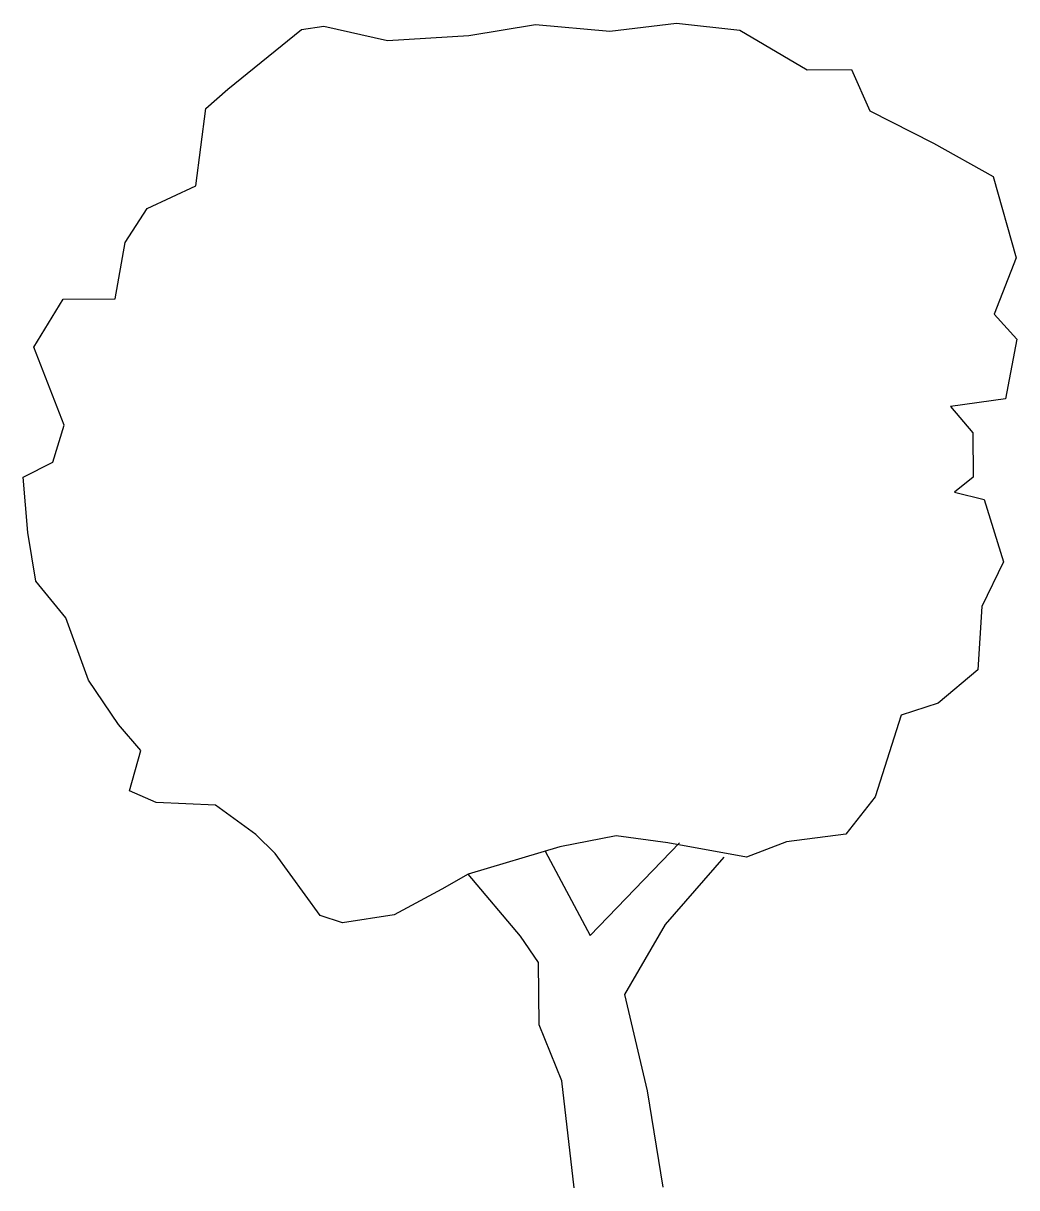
# Model space of a CAD drawing. Extents: x 38.01 to 43.2, y 50.48 to 56.56.
import ezdxf

# ---------------------------------------------------------------- set-up
doc = ezdxf.new("R2010")
doc.units = 0
doc.layers.get('0').update_dxf_attribs({"linetype": 'CONTINUOUS'})

msp = doc.modelspace()

# ---------------------------------------------------------------- linework, layer by layer
at = {"color": 0}
for p, q in [((39.466, 56.5306), (39.5819, 56.5481)), ((39.5819, 56.5481), (39.9142, 56.4733)), ((40.3396, 56.4987), (40.6874, 56.5567)), ((40.6874, 56.5567), (41.0746, 56.5211)), ((41.0746, 56.5211), (41.4225, 56.5625)), ((41.4225, 56.5625), (41.7544, 56.5264)), ((39.0815, 56.2181), (39.466, 56.5306)), ((39.9142, 56.4733), (40.3396, 56.4987)), ((41.7544, 56.5264), (42.1042, 56.3191)), ((42.1042, 56.3191), (42.3364, 56.3209)), ((42.3364, 56.3209), (42.432, 56.1061)), ((38.9662, 56.1177), (39.0815, 56.2181)), ((38.9141, 55.7137), (38.9662, 56.1177)), ((42.432, 56.1061), (42.765, 55.9374)), ((42.765, 55.9374), (43.0759, 55.7629)), ((43.0759, 55.7629), (43.1953, 55.3382)), ((38.6608, 55.5957), (38.9141, 55.7137)), ((38.5461, 55.4179), (38.6608, 55.5957)), ((38.4931, 55.1245), (38.5461, 55.4179)), ((43.1953, 55.3382), (43.0815, 55.0444)), ((38.0695, 54.8725), (38.2223, 55.1224)), ((38.2223, 55.1224), (38.4931, 55.1245)), ((43.0815, 55.0444), (43.1986, 54.9127)), ((43.1986, 54.9127), (43.1402, 54.6027)), ((38.2275, 54.4647), (38.0695, 54.8725)), ((43.1402, 54.6027), (42.8531, 54.5617)), ((42.8531, 54.5617), (42.9703, 54.4245)), ((38.1682, 54.2708), (38.2275, 54.4647)), ((42.9703, 54.4245), (42.9721, 54.1923)), ((38.014, 54.1922), (38.1682, 54.2708)), ((38.0384, 53.905), (38.014, 54.1922)), ((42.9721, 54.1923), (42.8732, 54.1142)), ((42.8732, 54.1142), (43.0283, 54.0767)), ((43.0283, 54.0767), (43.1303, 53.7514)), ((38.0791, 53.651), (38.0384, 53.905)), ((43.1303, 53.7514), (43.0161, 53.5183)), ((38.2353, 53.4588), (38.0791, 53.651)), ((43.0161, 53.5183), (42.9966, 53.1865)), ((38.354, 53.1336), (38.2353, 53.4588)), ((38.5105, 52.9027), (38.354, 53.1336)), ((42.9966, 53.1865), (42.7879, 53.0135)), ((42.7879, 53.0135), (42.5949, 52.9512)), ((42.5949, 52.9512), (42.4601, 52.5246)), ((38.6277, 52.7654), (38.5105, 52.9027)), ((38.5685, 52.5549), (38.6277, 52.7654)), ((38.7072, 52.4952), (38.5685, 52.5549)), ((42.4601, 52.5246), (42.3068, 52.3299)), ((39.0168, 52.481), (38.7072, 52.4952)), ((39.2281, 52.3279), (39.0168, 52.481)), ((39.3283, 52.2292), (39.2281, 52.3279)), ((41.1074, 52.3205), (40.8149, 52.2629)), ((40.9733, 51.7999), (41.4394, 52.2844)), ((41.3786, 52.2839), (41.1074, 52.3205)), ((41.7882, 52.2098), (41.3786, 52.2839)), ((41.9976, 52.2888), (41.7882, 52.2098)), ((42.3068, 52.3299), (41.9976, 52.2888)), ((39.563, 51.9049), (39.3283, 52.2292)), ((40.8149, 52.2629), (40.3352, 52.121)), ((40.7377, 52.2402), (40.9733, 51.7999)), ((41.3653, 51.8582), (41.6721, 52.2089)), ((40.3352, 52.121), (40.1976, 52.0425)), ((40.6086, 51.797), (40.3352, 52.121)), ((40.1976, 52.0425), (39.9499, 51.9079)), ((39.6794, 51.8671), (39.563, 51.9049)), ((39.9499, 51.9079), (39.6794, 51.8671)), ((41.1526, 51.4918), (41.3653, 51.8582)), ((40.7036, 51.6596), (40.6086, 51.797)), ((40.7061, 51.3335), (40.7036, 51.6596)), ((41.2726, 50.9897), (41.1526, 51.4918)), ((40.8245, 51.0415), (40.7061, 51.3335)), ((40.8897, 50.4837), (40.8245, 51.0415)), ((41.354, 50.4873), (41.2726, 50.9897))]:
    msp.add_line(p, q, dxfattribs=at)

doc.saveas('drawing.dxf')
